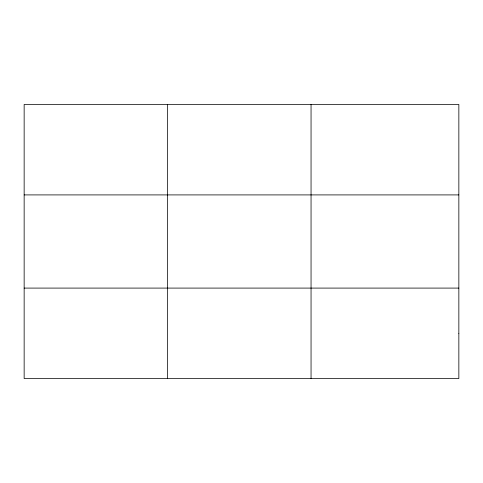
<?xml version="1.0" encoding="UTF-8"?>
<svg xmlns="http://www.w3.org/2000/svg" width="483" height="483" viewBox="0 0 483 483"><rect width="100%" height="100%" fill="white"/><g stroke="black" fill="none" stroke-linecap="round" stroke-linejoin="round"><path stroke-width="0.72" d="M167.601 378.539L167.601 104.461M311.052 378.539L311.052 104.461M24.15 194.909L458.85 194.909M24.15 288.091L458.85 288.091M458.85 333.318L458.85 378.539L24.15 378.539L24.15 104.461L458.85 104.461L458.85 333.318"/></g></svg>
